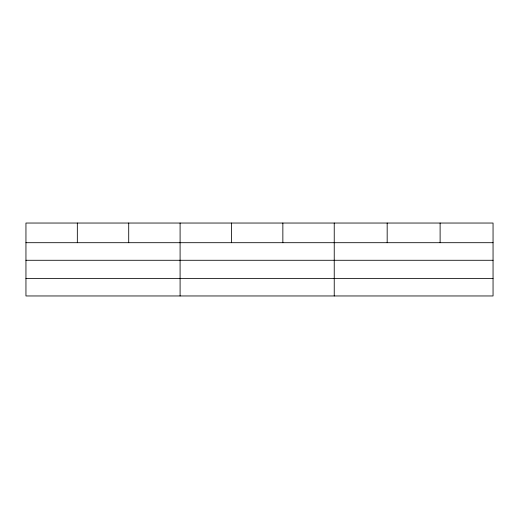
<?xml version="1.0" encoding="UTF-8"?>
<svg xmlns="http://www.w3.org/2000/svg" width="519" height="519" viewBox="0 0 519 519"><rect width="100%" height="100%" fill="white"/><g stroke="black" fill="none" stroke-linecap="round" stroke-linejoin="round"><path stroke-width="0.78" d="M493.05 260.279L493.05 223.04L25.95 223.04L25.95 295.96L493.05 295.96L493.05 260.279L25.95 260.279M25.95 242.697L493.05 242.697M25.95 278.385L493.05 278.385M440.112 223.04L440.112 242.697M387.174 223.04L387.174 242.697M334.236 223.04L334.236 295.96M282.855 223.04L282.855 242.697M231.474 223.04L231.474 242.697M180.093 223.04L180.093 295.96M128.712 223.04L128.712 242.697M77.331 223.04L77.331 242.697"/></g></svg>
